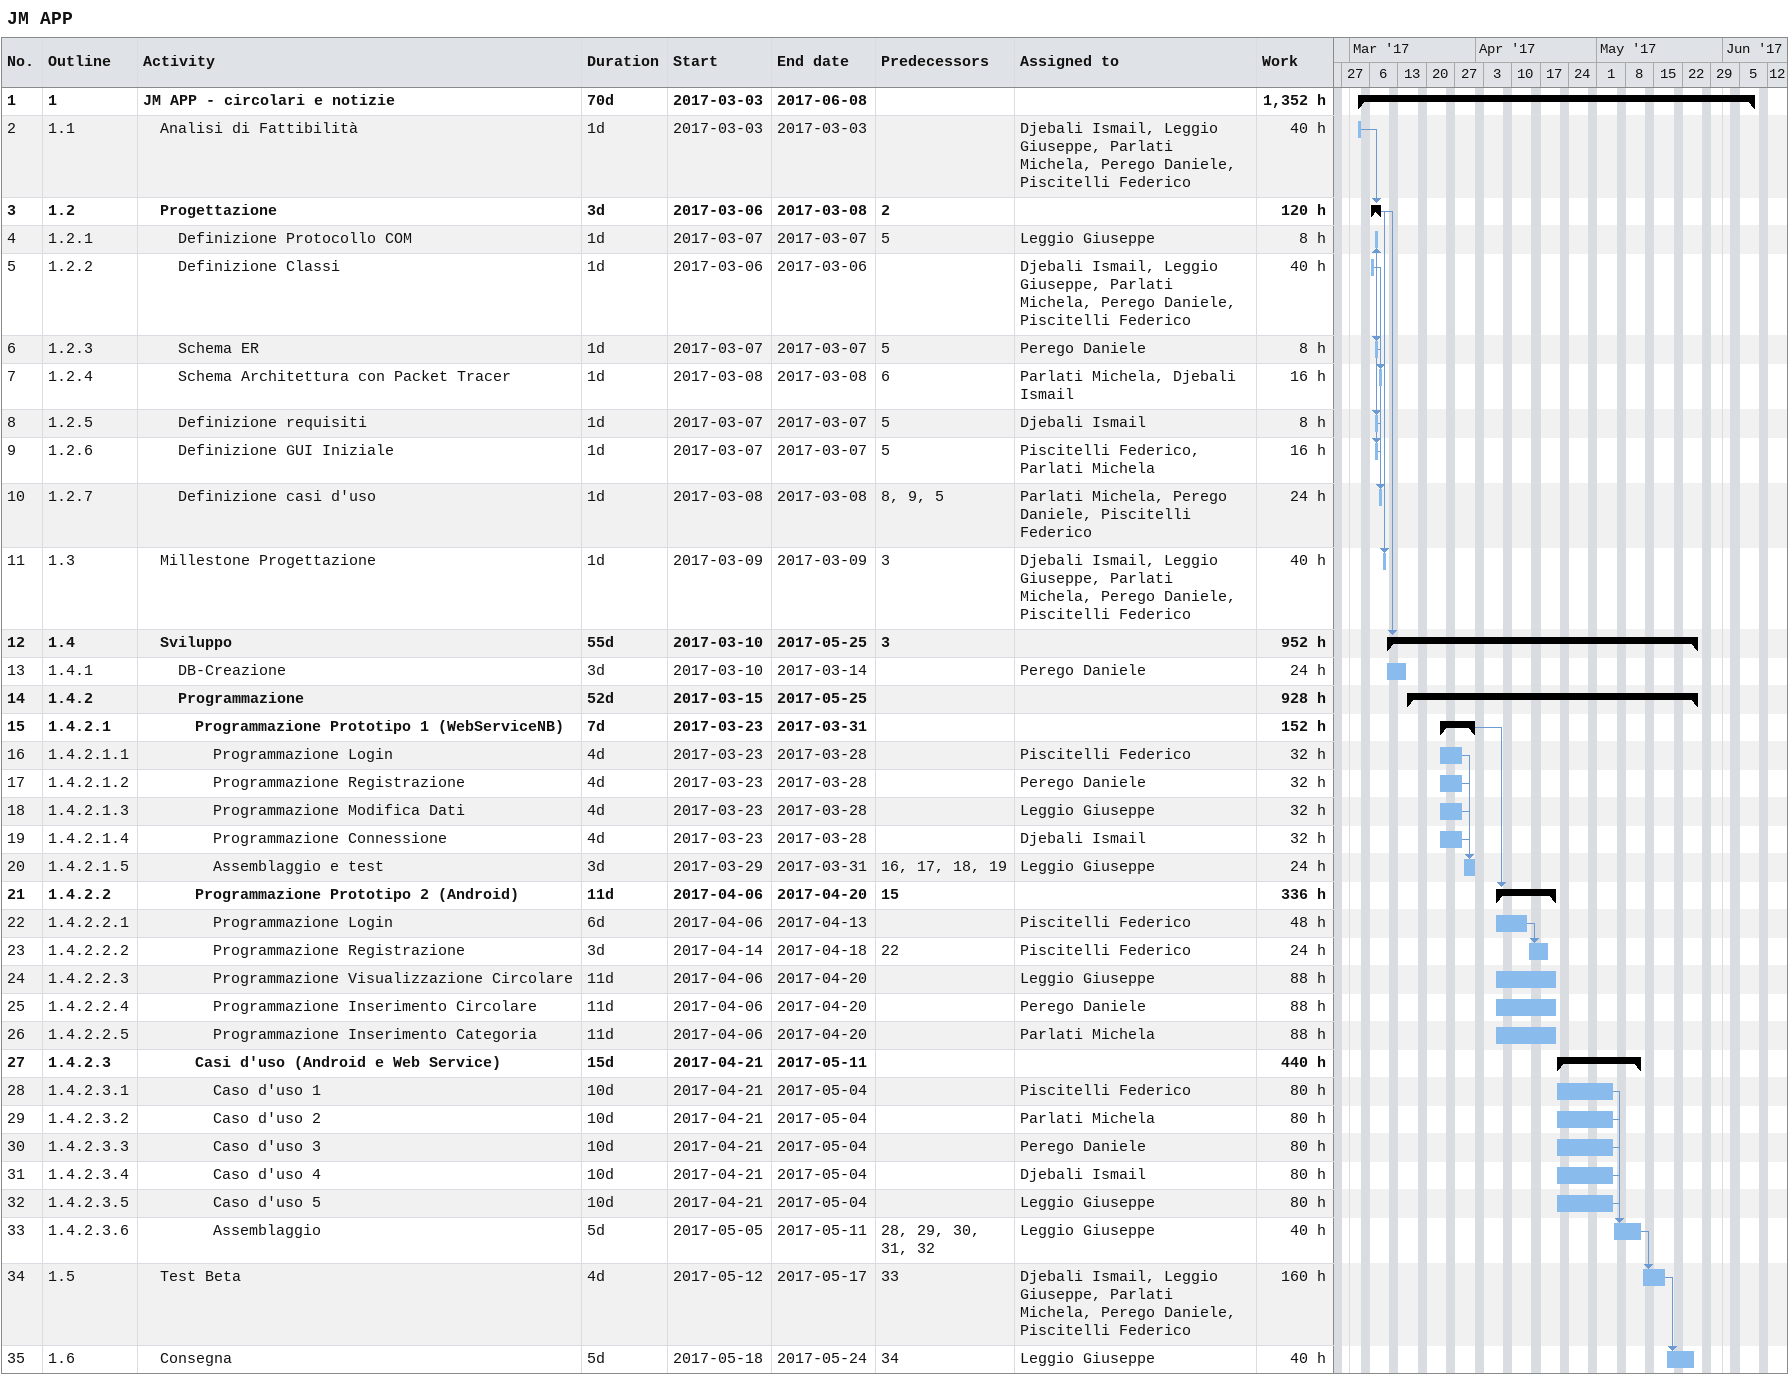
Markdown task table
JM APP

| ID | WBS | Task | Duration | Start | Finish | Predecessors | Resources | Work (h) |
|---|---|---|---|---|---|---|---|---|
| 1 | 1 | **JM APP - circolari e notizie** | 70d | 2017-03-03 | 2017-06-08 |  |  | 1352 |
| 2 | 1.1 | Analisi di Fattibilità | 1d | 2017-03-03 | 2017-03-03 |  | Djebali Ismail, Leggio Giuseppe, Parlati Michela, Perego Daniele, Piscitelli Federico | 40 |
| 3 | 1.2 | **Progettazione** | 3d | 2017-03-06 | 2017-03-08 | 2 |  | 120 |
| 4 | 1.2.1 | Definizione Protocollo COM | 1d | 2017-03-07 | 2017-03-07 | 5 | Leggio Giuseppe | 8 |
| 5 | 1.2.2 | Definizione Classi | 1d | 2017-03-06 | 2017-03-06 |  | Djebali Ismail, Leggio Giuseppe, Parlati Michela, Perego Daniele, Piscitelli Federico | 40 |
| 6 | 1.2.3 | Schema ER | 1d | 2017-03-07 | 2017-03-07 | 5 | Perego Daniele | 8 |
| 7 | 1.2.4 | Schema Architettura con Packet Tracer | 1d | 2017-03-08 | 2017-03-08 | 6 | Parlati Michela, Djebali Ismail | 16 |
| 8 | 1.2.5 | Definizione requisiti | 1d | 2017-03-07 | 2017-03-07 | 5 | Djebali Ismail | 8 |
| 9 | 1.2.6 | Definizione GUI Iniziale | 1d | 2017-03-07 | 2017-03-07 | 5 | Piscitelli Federico, Parlati Michela | 16 |
| 10 | 1.2.7 | Definizione casi d'uso | 1d | 2017-03-08 | 2017-03-08 | 8, 9, 5 | Parlati Michela, Perego Daniele, Piscitelli Federico | 24 |
| 11 | 1.3 | Millestone Progettazione | 1d | 2017-03-09 | 2017-03-09 | 3 | Djebali Ismail, Leggio Giuseppe, Parlati Michela, Perego Daniele, Piscitelli Federico | 40 |
| 12 | 1.4 | **Sviluppo** | 55d | 2017-03-10 | 2017-05-25 | 3 |  | 952 |
| 13 | 1.4.1 | DB-Creazione | 3d | 2017-03-10 | 2017-03-14 |  | Perego Daniele | 24 |
| 14 | 1.4.2 | **Programmazione** | 52d | 2017-03-15 | 2017-05-25 |  |  | 928 |
| 15 | 1.4.2.1 | **Programmazione Prototipo 1 (WebServiceNB)** | 7d | 2017-03-23 | 2017-03-31 |  |  | 152 |
| 16 | 1.4.2.1.1 | Programmazione Login | 4d | 2017-03-23 | 2017-03-28 |  | Piscitelli Federico | 32 |
| 17 | 1.4.2.1.2 | Programmazione Registrazione | 4d | 2017-03-23 | 2017-03-28 |  | Perego Daniele | 32 |
| 18 | 1.4.2.1.3 | Programmazione Modifica Dati | 4d | 2017-03-23 | 2017-03-28 |  | Leggio Giuseppe | 32 |
| 19 | 1.4.2.1.4 | Programmazione Connessione | 4d | 2017-03-23 | 2017-03-28 |  | Djebali Ismail | 32 |
| 20 | 1.4.2.1.5 | Assemblaggio e test | 3d | 2017-03-29 | 2017-03-31 | 16, 17, 18, 19 | Leggio Giuseppe | 24 |
| 21 | 1.4.2.2 | **Programmazione Prototipo 2 (Android)** | 11d | 2017-04-06 | 2017-04-20 | 15 |  | 336 |
| 22 | 1.4.2.2.1 | Programmazione Login | 6d | 2017-04-06 | 2017-04-13 |  | Piscitelli Federico | 48 |
| 23 | 1.4.2.2.2 | Programmazione Registrazione | 3d | 2017-04-14 | 2017-04-18 | 22 | Piscitelli Federico | 24 |
| 24 | 1.4.2.2.3 | Programmazione Visualizzazione Circolare | 11d | 2017-04-06 | 2017-04-20 |  | Leggio Giuseppe | 88 |
| 25 | 1.4.2.2.4 | Programmazione Inserimento Circolare | 11d | 2017-04-06 | 2017-04-20 |  | Perego Daniele | 88 |
| 26 | 1.4.2.2.5 | Programmazione Inserimento Categoria | 11d | 2017-04-06 | 2017-04-20 |  | Parlati Michela | 88 |
| 27 | 1.4.2.3 | **Casi d'uso (Android e Web Service)** | 15d | 2017-04-21 | 2017-05-11 |  |  | 440 |
| 28 | 1.4.2.3.1 | Caso d'uso 1 | 10d | 2017-04-21 | 2017-05-04 |  | Piscitelli Federico | 80 |
| 29 | 1.4.2.3.2 | Caso d'uso 2 | 10d | 2017-04-21 | 2017-05-04 |  | Parlati Michela | 80 |
| 30 | 1.4.2.3.3 | Caso d'uso 3 | 10d | 2017-04-21 | 2017-05-04 |  | Perego Daniele | 80 |
| 31 | 1.4.2.3.4 | Caso d'uso 4 | 10d | 2017-04-21 | 2017-05-04 |  | Djebali Ismail | 80 |
| 32 | 1.4.2.3.5 | Caso d'uso 5 | 10d | 2017-04-21 | 2017-05-04 |  | Leggio Giuseppe | 80 |
| 33 | 1.4.2.3.6 | Assemblaggio | 5d | 2017-05-05 | 2017-05-11 | 28, 29, 30, 31, 32 | Leggio Giuseppe | 40 |
| 34 | 1.5 | Test Beta | 4d | 2017-05-12 | 2017-05-17 | 33 | Djebali Ismail, Leggio Giuseppe, Parlati Michela, Perego Daniele, Piscitelli Federico | 160 |
| 35 | 1.6 | Consegna | 5d | 2017-05-18 | 2017-05-24 | 34 | Leggio Giuseppe | 40 |
